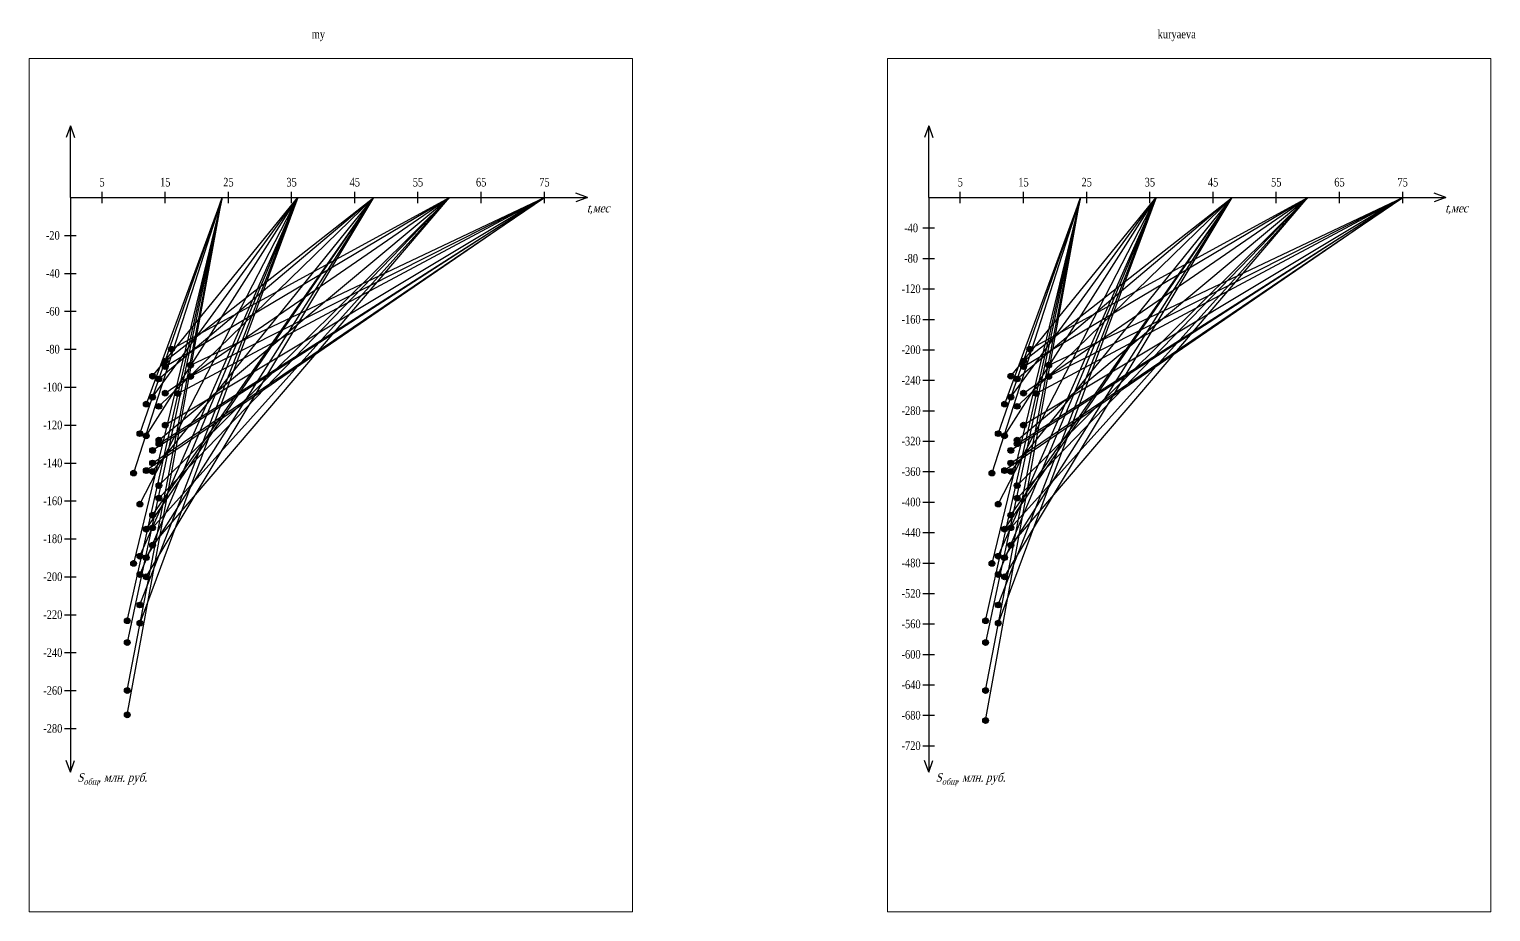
# Model space of a CAD drawing. Header units: millimetres. Extents: x -180 to 58926, y -10791 to 13515.
# Drawn here: x 15420 to 20507, y 3384 to 6455 of the extents above; entities that cross this region are included whole.
import ezdxf

# ---------------------------------------------------------------- set-up
doc = ezdxf.new("R2010")
doc.units = ezdxf.units.MM
for name, color, linetype, lineweight in [('basic', 95, 'Continuous', 30), ('text', 13, 'Continuous', 20), ('thin', 153, 'Continuous', 18)]:
    doc.layers.add(name, color=color, linetype=linetype, lineweight=lineweight)
doc.styles.add('GOST-2.304_Type-B_shrink', font='', dxfattribs={"width": 0.8})
doc.styles.add('Structures', font='isocpeur.ttf', dxfattribs={"width": 0.85, "oblique": 15})
doc.styles.get('GOST-2.304_Type-B_shrink').set_extended_font_data('GOST Common')

msp = doc.modelspace()

# ---------------------------------------------------------------- hatches: boundary and pattern name
at = {"layer": 'basic'}
h = msp.add_hatch(color=256, dxfattribs=at)
h.dxf.hatch_style = 1
h.paths.add_polyline_path([(15904.881, 5341.447, 1), (15924.881, 5341.447, 1)])
h = msp.add_hatch(color=256, dxfattribs=at)
h.dxf.hatch_style = 1
h.paths.add_polyline_path([(18892.79, 5341.447, 1), (18912.79, 5341.447, 1)])
h = msp.add_hatch(color=256, dxfattribs=at)
h.dxf.hatch_style = 1
h.paths.add_polyline_path([(15882.881, 5300.339, 1), (15902.881, 5300.339, 1)])
h = msp.add_hatch(color=256, dxfattribs=at)
h.dxf.hatch_style = 1
h.paths.add_polyline_path([(15970.881, 5286.339, 1), (15990.881, 5286.339, 1)])
h = msp.add_hatch(color=256, dxfattribs=at)
h.dxf.hatch_style = 1
h.paths.add_polyline_path([(18870.79, 5300.339, 1), (18890.79, 5300.339, 1)])
h = msp.add_hatch(color=256, dxfattribs=at)
h.dxf.hatch_style = 1
h.paths.add_polyline_path([(18958.79, 5286.339, 1), (18978.79, 5286.339, 1)])
h = msp.add_hatch(color=256, dxfattribs=at)
h.dxf.hatch_style = 1
h.paths.add_polyline_path([(15838.881, 5247.303, 1), (15858.881, 5247.303, 1)])
h = msp.add_hatch(color=256, dxfattribs=at)
h.dxf.hatch_style = 1
h.paths.add_polyline_path([(15860.881, 5237.842, 1), (15880.881, 5237.842, 1)])
h = msp.add_hatch(color=256, dxfattribs=at)
h.dxf.hatch_style = 1
h.paths.add_polyline_path([(15882.881, 5280.751, 1), (15902.881, 5280.751, 1)])
h = msp.add_hatch(color=256, dxfattribs=at)
h.dxf.hatch_style = 1
h.paths.add_polyline_path([(15970.881, 5246.092, 1), (15990.881, 5246.092, 1)])
h = msp.add_hatch(color=256, dxfattribs=at)
h.dxf.hatch_style = 1
h.paths.add_polyline_path([(18826.79, 5247.303, 1), (18846.79, 5247.303, 1)])
h = msp.add_hatch(color=256, dxfattribs=at)
h.dxf.hatch_style = 1
h.paths.add_polyline_path([(18848.79, 5237.842, 1), (18868.79, 5237.842, 1)])
h = msp.add_hatch(color=256, dxfattribs=at)
h.dxf.hatch_style = 1
h.paths.add_polyline_path([(18870.79, 5280.751, 1), (18890.79, 5280.751, 1)])
h = msp.add_hatch(color=256, dxfattribs=at)
h.dxf.hatch_style = 1
h.paths.add_polyline_path([(18958.79, 5246.092, 1), (18978.79, 5246.092, 1)])
h = msp.add_hatch(color=256, dxfattribs=at)
h.dxf.hatch_style = 1
h.paths.add_polyline_path([(15882.881, 5188.511, 1), (15902.881, 5188.511, 1)])
h = msp.add_hatch(color=256, dxfattribs=at)
h.dxf.hatch_style = 1
h.paths.add_polyline_path([(15926.881, 5187.644, 1), (15946.881, 5187.644, 1)])
h = msp.add_hatch(color=256, dxfattribs=at)
h.dxf.hatch_style = 1
h.paths.add_polyline_path([(18870.79, 5188.511, 1), (18890.79, 5188.511, 1)])
h = msp.add_hatch(color=256, dxfattribs=at)
h.dxf.hatch_style = 1
h.paths.add_polyline_path([(18914.79, 5187.644, 1), (18934.79, 5187.644, 1)])
h = msp.add_hatch(color=256, dxfattribs=at)
h.dxf.hatch_style = 1
h.paths.add_polyline_path([(15816.881, 5150.582, 1), (15836.881, 5150.582, 1)])
h = msp.add_hatch(color=256, dxfattribs=at)
h.dxf.hatch_style = 1
h.paths.add_polyline_path([(15838.881, 5174.565, 1), (15858.881, 5174.565, 1)])
h = msp.add_hatch(color=256, dxfattribs=at)
h.dxf.hatch_style = 1
h.paths.add_polyline_path([(15860.881, 5142.65, 1), (15880.881, 5142.65, 1)])
h = msp.add_hatch(color=256, dxfattribs=at)
h.dxf.hatch_style = 1
h.paths.add_polyline_path([(18804.79, 5150.582, 1), (18824.79, 5150.582, 1)])
h = msp.add_hatch(color=256, dxfattribs=at)
h.dxf.hatch_style = 1
h.paths.add_polyline_path([(18826.79, 5174.565, 1), (18846.79, 5174.565, 1)])
h = msp.add_hatch(color=256, dxfattribs=at)
h.dxf.hatch_style = 1
h.paths.add_polyline_path([(18848.79, 5142.65, 1), (18868.79, 5142.65, 1)])
h = msp.add_hatch(color=256, dxfattribs=at)
h.dxf.hatch_style = 1
h.paths.add_polyline_path([(15794.881, 5047.545, 1), (15814.881, 5047.545, 1)])
h = msp.add_hatch(color=256, dxfattribs=at)
h.dxf.hatch_style = 1
h.paths.add_polyline_path([(15816.881, 5039.65, 1), (15836.881, 5039.65, 1)])
h = msp.add_hatch(color=256, dxfattribs=at)
h.dxf.hatch_style = 1
h.paths.add_polyline_path([(15882.881, 5077.447, 1), (15902.881, 5077.447, 1)])
h = msp.add_hatch(color=256, dxfattribs=at)
h.dxf.hatch_style = 1
h.paths.add_polyline_path([(18782.79, 5047.545, 1), (18802.79, 5047.545, 1)])
h = msp.add_hatch(color=256, dxfattribs=at)
h.dxf.hatch_style = 1
h.paths.add_polyline_path([(18804.79, 5039.65, 1), (18824.79, 5039.65, 1)])
h = msp.add_hatch(color=256, dxfattribs=at)
h.dxf.hatch_style = 1
h.paths.add_polyline_path([(18870.79, 5077.447, 1), (18890.79, 5077.447, 1)])
h = msp.add_hatch(color=256, dxfattribs=at)
h.dxf.hatch_style = 1
h.paths.add_polyline_path([(15838.881, 4989.495, 1), (15858.881, 4989.495, 1)])
h = msp.add_hatch(color=256, dxfattribs=at)
h.dxf.hatch_style = 1
h.paths.add_polyline_path([(15860.881, 5025.174, 1), (15880.881, 5025.174, 1)])
h = msp.add_hatch(color=256, dxfattribs=at)
h.dxf.hatch_style = 1
h.paths.add_polyline_path([(15860.881, 5012.369, 1), (15880.881, 5012.369, 1)])
h = msp.add_hatch(color=256, dxfattribs=at)
h.dxf.hatch_style = 1
h.paths.add_polyline_path([(18826.79, 4989.495, 1), (18846.79, 4989.495, 1)])
h = msp.add_hatch(color=256, dxfattribs=at)
h.dxf.hatch_style = 1
h.paths.add_polyline_path([(18848.79, 5025.174, 1), (18868.79, 5025.174, 1)])
h = msp.add_hatch(color=256, dxfattribs=at)
h.dxf.hatch_style = 1
h.paths.add_polyline_path([(18848.79, 5012.369, 1), (18868.79, 5012.369, 1)])
h = msp.add_hatch(color=256, dxfattribs=at)
h.dxf.hatch_style = 1
h.paths.add_polyline_path([(15838.881, 4945.447, 1), (15858.881, 4945.447, 1)])
h = msp.add_hatch(color=256, dxfattribs=at)
h.dxf.hatch_style = 1
h.paths.add_polyline_path([(18826.79, 4945.447, 1), (18846.79, 4945.447, 1)])
h = msp.add_hatch(color=256, dxfattribs=at)
h.dxf.hatch_style = 1
h.paths.add_polyline_path([(15772.881, 4910.477, 1), (15792.881, 4910.477, 1)])
h = msp.add_hatch(color=256, dxfattribs=at)
h.dxf.hatch_style = 1
h.paths.add_polyline_path([(15816.881, 4918.898, 1), (15836.881, 4918.898, 1)])
h = msp.add_hatch(color=256, dxfattribs=at)
h.dxf.hatch_style = 1
h.paths.add_polyline_path([(15838.881, 4915.593, 1), (15858.881, 4915.593, 1)])
h = msp.add_hatch(color=256, dxfattribs=at)
h.dxf.hatch_style = 1
h.paths.add_polyline_path([(18760.79, 4910.477, 1), (18780.79, 4910.477, 1)])
h = msp.add_hatch(color=256, dxfattribs=at)
h.dxf.hatch_style = 1
h.paths.add_polyline_path([(18804.79, 4918.898, 1), (18824.79, 4918.898, 1)])
h = msp.add_hatch(color=256, dxfattribs=at)
h.dxf.hatch_style = 1
h.paths.add_polyline_path([(18826.79, 4915.593, 1), (18846.79, 4915.593, 1)])
h = msp.add_hatch(color=256, dxfattribs=at)
h.dxf.hatch_style = 1
h.paths.add_polyline_path([(15860.881, 4867.183, 1), (15880.881, 4867.183, 1)])
h = msp.add_hatch(color=256, dxfattribs=at)
h.dxf.hatch_style = 1
h.paths.add_polyline_path([(18848.79, 4867.183, 1), (18868.79, 4867.183, 1)])
h = msp.add_hatch(color=256, dxfattribs=at)
h.dxf.hatch_style = 1
h.paths.add_polyline_path([(15794.881, 4802.587, 1), (15814.881, 4802.587, 1)])
h = msp.add_hatch(color=256, dxfattribs=at)
h.dxf.hatch_style = 1
h.paths.add_polyline_path([(15860.881, 4822.933, 1), (15880.881, 4822.933, 1)])
h = msp.add_hatch(color=256, dxfattribs=at)
h.dxf.hatch_style = 1
h.paths.add_polyline_path([(18782.79, 4802.587, 1), (18802.79, 4802.587, 1)])
h = msp.add_hatch(color=256, dxfattribs=at)
h.dxf.hatch_style = 1
h.paths.add_polyline_path([(18848.79, 4822.933, 1), (18868.79, 4822.933, 1)])
h = msp.add_hatch(color=256, dxfattribs=at)
h.dxf.hatch_style = 1
h.paths.add_polyline_path([(15838.881, 4763.508, 1), (15858.881, 4763.508, 1)])
h = msp.add_hatch(color=256, dxfattribs=at)
h.dxf.hatch_style = 1
h.paths.add_polyline_path([(18826.79, 4763.508, 1), (18846.79, 4763.508, 1)])
h = msp.add_hatch(color=256, dxfattribs=at)
h.dxf.hatch_style = 1
h.paths.add_polyline_path([(15816.881, 4715.25, 1), (15836.881, 4715.25, 1)])
h = msp.add_hatch(color=256, dxfattribs=at)
h.dxf.hatch_style = 1
h.paths.add_polyline_path([(15838.881, 4720.051, 1), (15858.881, 4720.051, 1)])
h = msp.add_hatch(color=256, dxfattribs=at)
h.dxf.hatch_style = 1
h.paths.add_polyline_path([(18804.79, 4715.25, 1), (18824.79, 4715.25, 1)])
h = msp.add_hatch(color=256, dxfattribs=at)
h.dxf.hatch_style = 1
h.paths.add_polyline_path([(18826.79, 4720.051, 1), (18846.79, 4720.051, 1)])
h = msp.add_hatch(color=256, dxfattribs=at)
h.dxf.hatch_style = 1
h.paths.add_polyline_path([(15794.881, 4620.966, 1), (15814.881, 4620.966, 1)])
h = msp.add_hatch(color=256, dxfattribs=at)
h.dxf.hatch_style = 1
h.paths.add_polyline_path([(15838.881, 4659.7, 1), (15858.881, 4659.7, 1)])
h = msp.add_hatch(color=256, dxfattribs=at)
h.dxf.hatch_style = 1
h.paths.add_polyline_path([(18782.79, 4620.966, 1), (18802.79, 4620.966, 1)])
h = msp.add_hatch(color=256, dxfattribs=at)
h.dxf.hatch_style = 1
h.paths.add_polyline_path([(18826.79, 4659.7, 1), (18846.79, 4659.7, 1)])
h = msp.add_hatch(color=256, dxfattribs=at)
h.dxf.hatch_style = 1
h.paths.add_polyline_path([(15772.881, 4595.909, 1), (15792.881, 4595.909, 1)])
h = msp.add_hatch(color=256, dxfattribs=at)
h.dxf.hatch_style = 1
h.paths.add_polyline_path([(15816.881, 4616.054, 1), (15836.881, 4616.054, 1)])
h = msp.add_hatch(color=256, dxfattribs=at)
h.dxf.hatch_style = 1
h.paths.add_polyline_path([(18760.79, 4595.909, 1), (18780.79, 4595.909, 1)])
h = msp.add_hatch(color=256, dxfattribs=at)
h.dxf.hatch_style = 1
h.paths.add_polyline_path([(18804.79, 4616.054, 1), (18824.79, 4616.054, 1)])
h = msp.add_hatch(color=256, dxfattribs=at)
h.dxf.hatch_style = 1
h.paths.add_polyline_path([(15794.881, 4557.269, 1), (15814.881, 4557.269, 1)])
h = msp.add_hatch(color=256, dxfattribs=at)
h.dxf.hatch_style = 1
h.paths.add_polyline_path([(15816.881, 4549.447, 1), (15836.881, 4549.447, 1)])
h = msp.add_hatch(color=256, dxfattribs=at)
h.dxf.hatch_style = 1
h.paths.add_polyline_path([(18782.79, 4557.269, 1), (18802.79, 4557.269, 1)])
h = msp.add_hatch(color=256, dxfattribs=at)
h.dxf.hatch_style = 1
h.paths.add_polyline_path([(18804.79, 4549.447, 1), (18824.79, 4549.447, 1)])
h = msp.add_hatch(color=256, dxfattribs=at)
h.dxf.hatch_style = 1
h.paths.add_polyline_path([(15794.881, 4451.296, 1), (15814.881, 4451.296, 1)])
h = msp.add_hatch(color=256, dxfattribs=at)
h.dxf.hatch_style = 1
h.paths.add_polyline_path([(18782.79, 4451.296, 1), (18802.79, 4451.296, 1)])
h = msp.add_hatch(color=256, dxfattribs=at)
h.dxf.hatch_style = 1
h.paths.add_polyline_path([(15750.881, 4396.334, 1), (15770.881, 4396.334, 1)])
h = msp.add_hatch(color=256, dxfattribs=at)
h.dxf.hatch_style = 1
h.paths.add_polyline_path([(15794.881, 4388.213, 1), (15814.881, 4388.213, 1)])
h = msp.add_hatch(color=256, dxfattribs=at)
h.dxf.hatch_style = 1
h.paths.add_polyline_path([(18738.79, 4396.334, 1), (18758.79, 4396.334, 1)])
h = msp.add_hatch(color=256, dxfattribs=at)
h.dxf.hatch_style = 1
h.paths.add_polyline_path([(18782.79, 4388.213, 1), (18802.79, 4388.213, 1)])
h = msp.add_hatch(color=256, dxfattribs=at)
h.dxf.hatch_style = 1
h.paths.add_polyline_path([(15750.881, 4320.471, 1), (15770.881, 4320.471, 1)])
h = msp.add_hatch(color=256, dxfattribs=at)
h.dxf.hatch_style = 1
h.paths.add_polyline_path([(18738.79, 4320.471, 1), (18758.79, 4320.471, 1)])
h = msp.add_hatch(color=256, dxfattribs=at)
h.dxf.hatch_style = 1
h.paths.add_polyline_path([(15750.881, 4153.447, 1), (15770.881, 4153.447, 1)])
h = msp.add_hatch(color=256, dxfattribs=at)
h.dxf.hatch_style = 1
h.paths.add_polyline_path([(18738.79, 4153.447, 1), (18758.79, 4153.447, 1)])
h = msp.add_hatch(color=256, dxfattribs=at)
h.dxf.hatch_style = 1
h.paths.add_polyline_path([(15750.881, 4068.594, 1), (15770.881, 4068.594, 1)])
h = msp.add_hatch(color=256, dxfattribs=at)
h.dxf.hatch_style = 1
h.paths.add_polyline_path([(18738.79, 4049.177, 1), (18758.79, 4049.177, 1)])

# ---------------------------------------------------------------- linework, layer by layer
for p, q in [((15562.881, 6119.447), (15548.293, 6078.843)), ((15562.881, 5869.447), (15562.881, 6119.447)), ((15562.881, 6119.447), (15577.468, 6078.843)), ((18550.79, 6119.447), (18536.203, 6078.843)), ((18550.79, 5869.447), (18550.79, 6119.447)), ((18550.79, 6119.447), (18565.377, 6078.843)), ((15562.881, 5869.447), (17362.881, 5869.447)), ((15562.881, 5869.447), (15562.881, 3869.447)), ((15672.881, 5849.447), (15672.881, 5889.447)), ((15760.881, 4153.447), (16090.881, 5869.447)), ((15760.881, 4396.334), (16090.881, 5869.447)), ((16090.881, 5869.447), (15760.881, 4320.471)), ((15760.881, 4068.594), (16090.881, 5869.447)), ((16090.881, 5869.447), (15782.881, 4595.909)), ((16090.881, 5869.447), (15782.881, 4910.477)), ((15804.881, 5047.545), (16090.881, 5869.447)), ((15804.881, 4802.587), (16354.881, 5869.447)), ((15804.881, 4620.966), (16354.881, 5869.447)), ((16354.881, 5869.447), (15804.881, 4557.269)), ((15804.881, 4451.296), (16354.881, 5869.447)), ((16354.881, 5869.447), (15804.881, 4388.213)), ((17212.881, 5869.447), (15826.881, 4918.898)), ((16090.881, 5869.447), (15826.881, 5150.582)), ((15826.881, 5039.65), (16354.881, 5869.447)), ((15826.881, 4715.25), (16618.881, 5869.447)), ((15826.881, 4616.054), (16618.881, 5869.447)), ((15826.881, 4549.447), (16618.881, 5869.447)), ((17212.881, 5869.447), (15848.881, 4989.495)), ((15848.881, 4945.447), (17212.881, 5869.447)), ((15848.881, 5174.565), (16354.881, 5869.447)), ((15848.881, 5247.303), (16354.881, 5869.447)), ((15848.881, 4915.593), (16618.881, 5869.447)), ((15848.881, 4763.508), (16618.881, 5869.447)), ((15848.881, 4720.051), (16882.881, 5869.447)), ((15848.881, 4659.7), (16882.881, 5869.447)), ((15870.881, 5012.369), (17212.881, 5869.447)), ((15870.881, 5142.65), (16618.881, 5869.447)), ((15870.881, 5237.842), (16618.881, 5869.447)), ((15870.881, 5025.174), (16882.881, 5869.447)), ((15870.881, 4822.933), (16882.881, 5869.447)), ((15870.881, 4867.183), (16882.881, 5869.447)), ((15892.881, 5849.447), (15892.881, 5889.447)), ((17212.881, 5869.447), (15892.881, 5077.447)), ((15892.881, 5300.339), (16618.881, 5869.447)), ((15892.881, 5188.511), (16882.881, 5869.447)), ((15892.881, 5280.751), (16882.881, 5869.447)), ((15914.881, 5341.447), (16882.881, 5869.447)), ((15936.881, 5187.644), (17212.881, 5869.447)), ((15980.881, 5286.339), (17212.881, 5869.447)), ((17212.881, 5869.447), (15980.881, 5246.092)), ((16112.881, 5849.447), (16112.881, 5889.447)), ((16332.881, 5849.447), (16332.881, 5889.447)), ((16552.881, 5849.447), (16552.881, 5889.447)), ((16772.881, 5849.447), (16772.881, 5889.447)), ((16992.881, 5849.447), (16992.881, 5889.447)), ((17212.881, 5849.447), (17212.881, 5889.447)), ((17362.881, 5869.447), (17322.277, 5884.034)), ((17362.881, 5869.447), (17322.277, 5854.859)), ((18550.79, 5869.447), (20350.79, 5869.447)), ((18550.79, 5869.447), (18550.79, 3869.447)), ((18660.79, 5849.447), (18660.79, 5889.447)), ((18748.79, 4153.447), (19078.79, 5869.447)), ((18748.79, 4396.334), (19078.79, 5869.447)), ((19078.79, 5869.447), (18748.79, 4320.471)), ((18748.79, 4049.177), (19078.79, 5869.447)), ((19078.79, 5869.447), (18770.79, 4595.909)), ((19078.79, 5869.447), (18770.79, 4910.477)), ((18792.79, 5047.545), (19078.79, 5869.447)), ((18792.79, 4802.587), (19342.79, 5869.447)), ((18792.79, 4620.966), (19342.79, 5869.447)), ((19342.79, 5869.447), (18792.79, 4557.269)), ((18792.79, 4451.296), (19342.79, 5869.447)), ((19342.79, 5869.447), (18792.79, 4388.213)), ((20200.79, 5869.447), (18814.79, 4918.898)), ((19078.79, 5869.447), (18814.79, 5150.582)), ((18814.79, 5039.65), (19342.79, 5869.447)), ((18814.79, 4715.25), (19606.79, 5869.447)), ((18814.79, 4616.054), (19606.79, 5869.447)), ((18814.79, 4549.447), (19606.79, 5869.447)), ((20200.79, 5869.447), (18836.79, 4989.495)), ((18836.79, 4945.447), (20200.79, 5869.447)), ((18836.79, 5174.565), (19342.79, 5869.447)), ((18836.79, 5247.303), (19342.79, 5869.447)), ((18836.79, 4915.593), (19606.79, 5869.447)), ((18836.79, 4763.508), (19606.79, 5869.447)), ((18836.79, 4720.051), (19870.79, 5869.447)), ((18836.79, 4659.7), (19870.79, 5869.447)), ((18858.79, 5012.369), (20200.79, 5869.447)), ((18858.79, 5142.65), (19606.79, 5869.447)), ((18858.79, 5237.842), (19606.79, 5869.447)), ((18858.79, 5025.174), (19870.79, 5869.447)), ((18858.79, 4822.933), (19870.79, 5869.447)), ((18858.79, 4867.183), (19870.79, 5869.447)), ((18880.79, 5849.447), (18880.79, 5889.447)), ((20200.79, 5869.447), (18880.79, 5077.447)), ((18880.79, 5300.339), (19606.79, 5869.447)), ((18880.79, 5188.511), (19870.79, 5869.447)), ((18880.79, 5280.751), (19870.79, 5869.447)), ((18902.79, 5341.447), (19870.79, 5869.447)), ((18924.79, 5187.644), (20200.79, 5869.447)), ((18968.79, 5286.339), (20200.79, 5869.447)), ((20200.79, 5869.447), (18968.79, 5246.092)), ((19100.79, 5849.447), (19100.79, 5889.447)), ((19320.79, 5849.447), (19320.79, 5889.447)), ((19540.79, 5849.447), (19540.79, 5889.447)), ((19760.79, 5849.447), (19760.79, 5889.447)), ((19980.79, 5849.447), (19980.79, 5889.447)), ((20200.79, 5849.447), (20200.79, 5889.447)), ((20350.79, 5869.447), (20310.186, 5884.034)), ((20350.79, 5869.447), (20310.186, 5854.859)), ((18530.79, 5763.447), (18570.79, 5763.447)), ((15542.881, 5737.447), (15582.881, 5737.447)), ((18530.79, 5657.447), (18570.79, 5657.447)), ((15542.881, 5605.447), (15582.881, 5605.447)), ((18530.79, 5551.447), (18570.79, 5551.447)), ((15542.881, 5473.447), (15582.881, 5473.447)), ((18530.79, 5445.447), (18570.79, 5445.447)), ((15542.881, 5341.447), (15582.881, 5341.447)), ((18530.79, 5339.447), (18570.79, 5339.447)), ((15542.881, 5209.447), (15582.881, 5209.447)), ((18530.79, 5233.447), (18570.79, 5233.447)), ((18530.79, 5127.447), (18570.79, 5127.447)), ((15542.881, 5077.447), (15582.881, 5077.447)), ((18530.79, 5021.447), (18570.79, 5021.447)), ((15542.881, 4945.447), (15582.881, 4945.447)), ((18530.79, 4915.447), (18570.79, 4915.447)), ((15542.881, 4813.447), (15582.881, 4813.447)), ((18530.79, 4809.447), (18570.79, 4809.447)), ((15542.881, 4681.447), (15582.881, 4681.447)), ((18530.79, 4703.447), (18570.79, 4703.447)), ((18530.79, 4597.447), (18570.79, 4597.447)), ((15542.881, 4549.447), (15582.881, 4549.447)), ((18530.79, 4491.447), (18570.79, 4491.447)), ((15542.881, 4417.447), (15582.881, 4417.447)), ((18530.79, 4385.447), (18570.79, 4385.447)), ((15542.881, 4285.447), (15582.881, 4285.447)), ((18530.79, 4279.447), (18570.79, 4279.447)), ((18530.79, 4173.447), (18570.79, 4173.447)), ((15542.881, 4153.447), (15582.881, 4153.447)), ((15542.881, 4021.447), (15582.881, 4021.447)), ((18530.79, 4067.447), (18570.79, 4067.447)), ((18530.79, 3961.447), (18570.79, 3961.447)), ((15562.881, 3869.447), (15548.293, 3910.051)), ((15562.881, 3869.447), (15577.468, 3910.051)), ((18550.79, 3869.447), (18536.203, 3910.051)), ((18550.79, 3869.447), (18565.377, 3910.051))]:
    msp.add_line(p, q, dxfattribs=at)
for centre in [(15914.881, 5341.447), (18902.79, 5341.447), (15892.881, 5300.339), (15980.881, 5286.339), (18880.79, 5300.339), (18968.79, 5286.339), (15848.881, 5247.303), (15870.881, 5237.842), (15892.881, 5280.751), (15980.881, 5246.092), (18836.79, 5247.303), (18858.79, 5237.842), (18880.79, 5280.751), (18968.79, 5246.092), (15892.881, 5188.511), (15936.881, 5187.644), (18880.79, 5188.511), (18924.79, 5187.644), (15826.881, 5150.582), (15848.881, 5174.565), (15870.881, 5142.65), (18814.79, 5150.582), (18836.79, 5174.565), (18858.79, 5142.65), (15804.881, 5047.545), (15826.881, 5039.65), (15892.881, 5077.447), (18792.79, 5047.545), (18814.79, 5039.65), (18880.79, 5077.447), (15848.881, 4989.495), (15870.881, 5025.174), (15870.881, 5012.369), (18836.79, 4989.495), (18858.79, 5025.174), (18858.79, 5012.369), (15848.881, 4945.447), (18836.79, 4945.447), (15782.881, 4910.477), (15826.881, 4918.898), (15848.881, 4915.593), (18770.79, 4910.477), (18814.79, 4918.898), (18836.79, 4915.593), (15870.881, 4867.183), (18858.79, 4867.183), (15804.881, 4802.587), (15870.881, 4822.933), (18792.79, 4802.587), (18858.79, 4822.933), (15848.881, 4763.508), (18836.79, 4763.508), (15826.881, 4715.25), (15848.881, 4720.051), (18814.79, 4715.25), (18836.79, 4720.051), (15804.881, 4620.966), (15848.881, 4659.7), (18792.79, 4620.966), (18836.79, 4659.7), (15782.881, 4595.909), (15826.881, 4616.054), (18770.79, 4595.909), (18814.79, 4616.054), (15804.881, 4557.269), (15826.881, 4549.447), (18792.79, 4557.269), (18814.79, 4549.447), (15804.881, 4451.296), (18792.79, 4451.296), (15760.881, 4396.334), (15804.881, 4388.213), (18748.79, 4396.334), (18792.79, 4388.213), (15760.881, 4320.471), (18748.79, 4320.471), (15760.881, 4153.447), (18748.79, 4153.447), (15760.881, 4068.594), (18748.79, 4049.177)]:
    msp.add_circle(centre, 10, dxfattribs=at)
at = {"layer": 'thin'}
for p, q in [((15419.523, 6353.68), (17519.523, 6353.68)), ((15419.523, 3383.68), (15419.523, 6353.68)), ((17519.523, 6353.68), (17519.523, 3383.68)), ((18407.432, 6353.68), (20507.432, 6353.68)), ((18407.432, 3383.68), (18407.432, 6353.68)), ((20507.432, 6353.68), (20507.432, 3383.68)), ((17519.523, 3383.68), (15419.523, 3383.68)), ((20507.432, 3383.68), (18407.432, 3383.68))]:
    msp.add_line(p, q, dxfattribs=at)

# ---------------------------------------------------------------- texts
at = {"layer": 'text', "char_height": 30, "attachment_point": 5, "style": 'GOST-2.304_Type-B_shrink'}
for s, insert in [('{\\fTimes New Roman|b0|i0|c0|p18;my}', (16426.153, 6433.343)), ('{\\fTimes New Roman|b0|i0|c0|p18;kuryaeva}', (19414.063, 6433.343)), ('{\\fTimes New Roman|b0|i0|c204|p18;5}', (15672.881, 5922.653)), ('{\\fTimes New Roman|b0|i0|c204|p18;15}', (15892.881, 5922.653)), ('{\\fTimes New Roman|b0|i0|c204|p18;25}', (16112.881, 5922.653)), ('{\\fTimes New Roman|b0|i0|c204|p18;35}', (16332.881, 5922.653)), ('{\\fTimes New Roman|b0|i0|c204|p18;45}', (16552.881, 5922.653)), ('{\\fTimes New Roman|b0|i0|c204|p18;55}', (16772.881, 5922.653)), ('{\\fTimes New Roman|b0|i0|c204|p18;65}', (16992.881, 5922.653)), ('{\\fTimes New Roman|b0|i0|c204|p18;75}', (17212.881, 5922.653)), ('{\\fTimes New Roman|b0|i0|c204|p18;5}', (18660.79, 5922.653)), ('{\\fTimes New Roman|b0|i0|c204|p18;15}', (18880.79, 5922.653)), ('{\\fTimes New Roman|b0|i0|c204|p18;25}', (19100.79, 5922.653)), ('{\\fTimes New Roman|b0|i0|c204|p18;35}', (19320.79, 5922.653)), ('{\\fTimes New Roman|b0|i0|c204|p18;45}', (19540.79, 5922.653)), ('{\\fTimes New Roman|b0|i0|c204|p18;55}', (19760.79, 5922.653)), ('{\\fTimes New Roman|b0|i0|c204|p18;65}', (19980.79, 5922.653)), ('{\\fTimes New Roman|b0|i0|c204|p18;75}', (20200.79, 5922.653)), ('{\\fTimes New Roman|b0|i0|c204|p18;-\\fTimes New Roman|b0|i0|c0|p18;2\\fTimes New Roman|b0|i0|c204|p18;0}', (15501.521, 5737.447)), ('{\\fTimes New Roman|b0|i0|c204|p18;-\\fTimes New Roman|b0|i0|c0|p18;4\\fTimes New Roman|b0|i0|c204|p18;0}', (18489.43, 5763.447)), ('{\\fTimes New Roman|b0|i0|c204|p18;-\\fTimes New Roman|b0|i0|c0|p18;8\\fTimes New Roman|b0|i0|c204|p18;0}', (18489.43, 5657.447)), ('{\\fTimes New Roman|b0|i0|c204|p18;-\\fTimes New Roman|b0|i0|c0|p18;4\\fTimes New Roman|b0|i0|c204|p18;0}', (15501.521, 5605.447)), ('{\\fTimes New Roman|b0|i0|c204|p18;-\\fTimes New Roman|b0|i0|c0|p18;12\\fTimes New Roman|b0|i0|c204|p18;0}', (18489.43, 5551.447)), ('{\\fTimes New Roman|b0|i0|c204|p18;-\\fTimes New Roman|b0|i0|c0|p18;6\\fTimes New Roman|b0|i0|c204|p18;0}', (15501.521, 5473.447)), ('{\\fTimes New Roman|b0|i0|c204|p18;-\\fTimes New Roman|b0|i0|c0|p18;16\\fTimes New Roman|b0|i0|c204|p18;0}', (18489.43, 5445.447)), ('{\\fTimes New Roman|b0|i0|c204|p18;-\\fTimes New Roman|b0|i0|c0|p18;8\\fTimes New Roman|b0|i0|c204|p18;0}', (15501.521, 5341.447)), ('{\\fTimes New Roman|b0|i0|c204|p18;-\\fTimes New Roman|b0|i0|c0|p18;20\\fTimes New Roman|b0|i0|c204|p18;0}', (18489.43, 5339.447)), ('{\\fTimes New Roman|b0|i0|c204|p18;-\\fTimes New Roman|b0|i0|c0|p18;24\\fTimes New Roman|b0|i0|c204|p18;0}', (18489.43, 5233.447)), ('{\\fTimes New Roman|b0|i0|c204|p18;-\\fTimes New Roman|b0|i0|c0|p18;10\\fTimes New Roman|b0|i0|c204|p18;0}', (15501.521, 5209.447)), ('{\\fTimes New Roman|b0|i0|c204|p18;-\\fTimes New Roman|b0|i0|c0|p18;28\\fTimes New Roman|b0|i0|c204|p18;0}', (18489.43, 5127.447)), ('{\\fTimes New Roman|b0|i0|c204|p18;-\\fTimes New Roman|b0|i0|c0|p18;12\\fTimes New Roman|b0|i0|c204|p18;0}', (15501.521, 5077.447)), ('{\\fTimes New Roman|b0|i0|c204|p18;-\\fTimes New Roman|b0|i0|c0|p18;32\\fTimes New Roman|b0|i0|c204|p18;0}', (18489.43, 5021.447)), ('{\\fTimes New Roman|b0|i0|c204|p18;-\\fTimes New Roman|b0|i0|c0|p18;14\\fTimes New Roman|b0|i0|c204|p18;0}', (15501.521, 4945.447)), ('{\\fTimes New Roman|b0|i0|c204|p18;-\\fTimes New Roman|b0|i0|c0|p18;36\\fTimes New Roman|b0|i0|c204|p18;0}', (18489.43, 4915.447)), ('{\\fTimes New Roman|b0|i0|c204|p18;-\\fTimes New Roman|b0|i0|c0|p18;16\\fTimes New Roman|b0|i0|c204|p18;0}', (15501.521, 4813.447)), ('{\\fTimes New Roman|b0|i0|c204|p18;-\\fTimes New Roman|b0|i0|c0|p18;40\\fTimes New Roman|b0|i0|c204|p18;0}', (18489.43, 4809.447)), ('{\\fTimes New Roman|b0|i0|c204|p18;-\\fTimes New Roman|b0|i0|c0|p18;18\\fTimes New Roman|b0|i0|c204|p18;0}', (15501.521, 4681.447)), ('{\\fTimes New Roman|b0|i0|c204|p18;-\\fTimes New Roman|b0|i0|c0|p18;44\\fTimes New Roman|b0|i0|c204|p18;0}', (18489.43, 4703.447)), ('{\\fTimes New Roman|b0|i0|c204|p18;-\\fTimes New Roman|b0|i0|c0|p18;48\\fTimes New Roman|b0|i0|c204|p18;0}', (18489.43, 4597.447)), ('{\\fTimes New Roman|b0|i0|c204|p18;-\\fTimes New Roman|b0|i0|c0|p18;20\\fTimes New Roman|b0|i0|c204|p18;0}', (15501.521, 4549.447)), ('{\\fTimes New Roman|b0|i0|c204|p18;-\\fTimes New Roman|b0|i0|c0|p18;52\\fTimes New Roman|b0|i0|c204|p18;0}', (18489.43, 4491.447)), ('{\\fTimes New Roman|b0|i0|c204|p18;-\\fTimes New Roman|b0|i0|c0|p18;22\\fTimes New Roman|b0|i0|c204|p18;0}', (15501.521, 4417.447)), ('{\\fTimes New Roman|b0|i0|c204|p18;-\\fTimes New Roman|b0|i0|c0|p18;56\\fTimes New Roman|b0|i0|c204|p18;0}', (18489.43, 4385.447)), ('{\\fTimes New Roman|b0|i0|c204|p18;-\\fTimes New Roman|b0|i0|c0|p18;24\\fTimes New Roman|b0|i0|c204|p18;0}', (15501.521, 4285.447)), ('{\\fTimes New Roman|b0|i0|c204|p18;-\\fTimes New Roman|b0|i0|c0|p18;60\\fTimes New Roman|b0|i0|c204|p18;0}', (18489.43, 4279.447)), ('{\\fTimes New Roman|b0|i0|c204|p18;-\\fTimes New Roman|b0|i0|c0|p18;64\\fTimes New Roman|b0|i0|c204|p18;0}', (18489.43, 4173.447)), ('{\\fTimes New Roman|b0|i0|c204|p18;-\\fTimes New Roman|b0|i0|c0|p18;26\\fTimes New Roman|b0|i0|c204|p18;0}', (15501.521, 4153.447)), ('{\\fTimes New Roman|b0|i0|c204|p18;-\\fTimes New Roman|b0|i0|c0|p18;68\\fTimes New Roman|b0|i0|c204|p18;0}', (18489.43, 4067.447)), ('{\\fTimes New Roman|b0|i0|c204|p18;-\\fTimes New Roman|b0|i0|c0|p18;28\\fTimes New Roman|b0|i0|c204|p18;0}', (15501.521, 4021.447)), ('{\\fTimes New Roman|b0|i0|c204|p18;-\\fTimes New Roman|b0|i0|c0|p18;72\\fTimes New Roman|b0|i0|c204|p18;0}', (18489.43, 3961.447))]:
    msp.add_mtext_dynamic_manual_height_columns(s, width=30, gutter_width=125, heights=[0], dxfattribs=dict(at, insert=insert))
at = {"layer": 'text', "char_height": 30, "attachment_point": 5, "style": 'Structures'}
for s, insert, width in [('{\\fTimes New Roman|b0|i0|c0|p18;t,\\fTimes New Roman|b0|i0|c204|p18;мес}', (17400.265, 5829.112), 118.5502), ('{\\fTimes New Roman|b0|i0|c0|p18;t,\\fTimes New Roman|b0|i0|c204|p18;мес}', (20388.174, 5829.112), 118.5502), ('\\A1;{\\fTimes New Roman|b0|i0|c0|p18;S\\fTimes New Roman|b0|i0|c204|p18;\\H0.7x;\\S^ общ;\\fTimes New Roman|b0|i0|c0|p18;\\H1.42857x;,\\fTimes New Roman|b0|i0|c204|p18; млн. руб.}', (15708.724, 3845.982), 265.29858), ('\\A1;{\\fTimes New Roman|b0|i0|c0|p18;S\\fTimes New Roman|b0|i0|c204|p18;\\H0.7x;\\S^ общ;\\fTimes New Roman|b0|i0|c0|p18;\\H1.42857x;,\\fTimes New Roman|b0|i0|c204|p18; млн. руб.}', (18696.634, 3845.982), 265.29858)]:
    msp.add_mtext(s, dxfattribs=dict(at, insert=insert, width=width))

doc.saveas('drawing.dxf')
